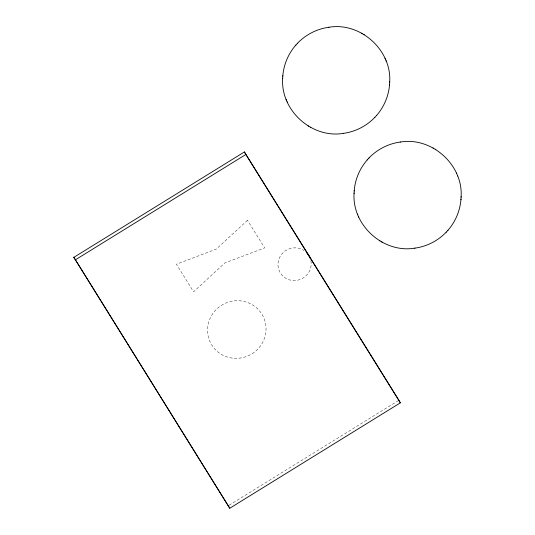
<?xml version="1.0" encoding="UTF-8"?>
<svg xmlns="http://www.w3.org/2000/svg" width="535" height="535" viewBox="0 0 535 535"><rect width="100%" height="100%" fill="white"/><g stroke="black" fill="none" stroke-linecap="round" stroke-linejoin="round"><path stroke-width="0.4" stroke-dasharray="2.67 2.01" d="M229.08 505.247L398.221 400.722M310.902 260.792A16.712 16.251 -28.7 0 1 293.334 280.534A16.712 16.251 -28.7 0 1 278.916 259.154A16.712 16.251 -28.7 0 1 303.947 250.48M247.498 220.293L216.254 249.149L176.43 264.21L193.596 291.802L224.84 262.946L264.664 247.886L247.498 220.293M234.256 358.296A29.438 28.629 -28.7 0 0 263.3 316.733A29.438 28.629 -28.7 0 0 212.816 313.584A29.438 28.629 -28.7 0 0 234.256 358.296"/><path stroke-width="0.8" d="M282.674 78.244C280.36 110.33 311.865 138.819 343.557 133.342M354.09 193.021C351.769 225.115 383.274 253.597 414.966 248.126M389.681 82.377C392.001 50.283 360.496 21.801 328.804 27.272M461.096 197.154C463.41 165.068 431.906 136.579 400.213 142.049M282.801 76.211C283.624 64.768 288.311 53.647 295.895 45.034M354.21 190.995C355.039 179.546 359.721 168.425 367.304 159.811M376.466 115.587C384.05 106.973 388.731 95.852 389.56 84.403M447.875 230.364C455.459 221.751 460.147 210.629 460.976 199.187M282.647 78.772L282.821 75.696M354.063 193.55L354.237 190.48M389.534 84.918L389.714 81.848M460.949 199.702L461.123 196.626M297.487 43.302C305.766 34.568 317.101 28.823 329.025 27.238M343.33 133.375C355.26 131.797 366.595 126.053 374.874 117.319M368.896 158.079C377.175 149.345 388.51 143.601 400.441 142.022M414.745 248.16C426.676 246.575 438.005 240.83 446.284 232.096M295.748 45.201L297.607 43.161M374.754 117.459L376.613 115.42M367.164 159.978L369.023 157.939M446.163 232.237L448.022 230.197M73.857 257.335L244.421 151.94L398.929 400.287L400.334 402.848L229.769 508.25L73.857 257.335L229.769 508.25M75.261 259.903L245.826 154.501L244.421 151.94M361.613 33.177L362.061 33.438M363.82 34.454L364.281 34.721M433.022 147.961L433.477 148.215M435.229 149.232L435.691 149.499M308.08 125.899L308.541 126.166M310.3 127.183L310.748 127.437M379.489 240.676L379.957 240.944M381.709 241.96L382.157 242.215M245.826 154.501L400.334 402.848M456.422 173.093L456.656 173.654M457.398 175.453L457.632 176.015M385.006 58.315L385.247 58.877M385.989 60.676L386.223 61.237M357.547 214.16L357.781 214.722M358.524 216.521L358.764 217.083M286.138 99.383L286.372 99.945M287.114 101.744L287.349 102.305M306.649 252.68A16.712 16.251 -28.7 0 1 310.3 258.545"/></g></svg>
